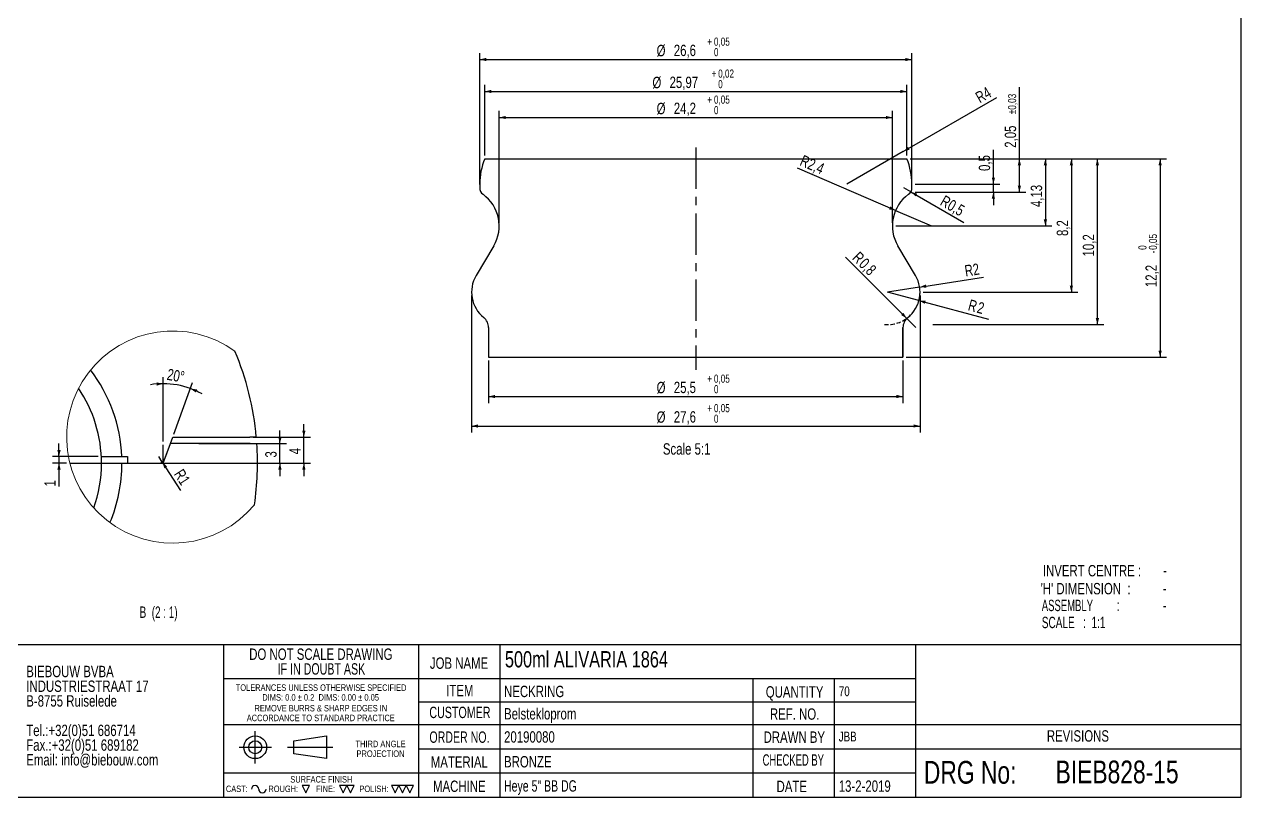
# Model space of a CAD drawing. Header units: millimetres. Extents: x 8 to 586, y 8 to 412.
# Drawn here: x 211.7 to 586, y 8 to 245.9 of the extents above; entities that cross this region are included whole.
import ezdxf

# ---------------------------------------------------------------- set-up
doc = ezdxf.new("R2010")
doc.units = ezdxf.units.MM
doc.linetypes.add('CENTERX2', pattern=[20.32, 12.7, -2.54, 2.54, -2.54])
doc.linetypes.add('HIDDEN', pattern=[1.905, 1.27, -0.635])
for name, color, linetype in [('CENTERLINE', 4, 'CENTERX2'), ('DIMENSIONS', 2, 'Continuous'), ('HIDDEN', 3, 'HIDDEN'), ('TEXT', 2, 'Continuous')]:
    doc.layers.add(name, color=color, linetype=linetype)
doc.layers.add('OUTLINE', color=7, linetype='Continuous', lineweight=25)
doc.styles.add('SLDTEXTSTYLE0', font='TXT', dxfattribs={"width": 0.75})
doc.styles.add('SLDTEXTSTYLE1', font='TXT', dxfattribs={"width": 0.660714})
doc.styles.add('SLDTEXTSTYLE2', font='TXT', dxfattribs={"width": 0.692308})
doc.styles.add('SLDTEXTSTYLE3', font='TXT', dxfattribs={"width": 0.702531})
doc.styles.add('SLDTEXTSTYLE4', font='TXT', dxfattribs={"width": 0.696874})
doc.styles.add('SLDTEXTSTYLE5', font='TXT', dxfattribs={"width": 0.620208})
doc.styles.add('SLDTEXTSTYLE6', font='TXT', dxfattribs={"width": 0.7})
doc.styles.add('SLDTEXTSTYLE7', font='TXT', dxfattribs={"width": 0.691176})
doc.styles.add('SLDTEXTSTYLE8', font='TXT', dxfattribs={"width": 0.625})
doc.styles.add('SLDTEXTSTYLE9', font='TXT', dxfattribs={"width": 0.65})
doc.dimstyles.new('SLDDIMSTYLE18', dxfattribs={"dimtxt": 3.5, "dimasz": 2, "dimexe": 0, "dimexo": 0.0625, "dimgap": 0.875, "dimtad": 1, "dimdec": 4, "dimlfac": 0.5, "dimzin": 12, "dimdsep": 46, "dimtxsty": 'SLDTEXTSTYLE0', "dimsah": 1, "dimcen": 0.09, "dimazin": 3, "dimtfac": 1, "dimtofl": 0, "dimtmove": 0, "dimatfit": 3, "dimfxl": 0, "dimfrac": 2, "dimtolj": 1, "dimtzin": 12, "dimarcsym": 0})
doc.dimstyles.new('SLDDIMSTYLE19', dxfattribs={"dimtxt": 3.5, "dimasz": 2, "dimexe": 0, "dimexo": 0.0625, "dimgap": 0.875, "dimtad": 1, "dimlfac": 0.5, "dimrnd": 1e-09, "dimzin": 12, "dimdsep": 46, "dimtxsty": 'SLDTEXTSTYLE0', "dimsah": 1, "dimcen": 0.09, "dimadec": 0, "dimazin": 3, "dimtfac": 1, "dimtmove": 0, "dimatfit": 0, "dimfxl": 0, "dimfrac": 2, "dimtolj": 1, "dimtzin": 12, "dimarcsym": 0})
doc.dimstyles.new('SLDDIMSTYLE20', dxfattribs={"dimtxt": 3.5, "dimasz": 2, "dimexe": 0, "dimexo": 0.0625, "dimgap": 0.875, "dimtad": 1, "dimlfac": 0.5, "dimrnd": 1e-09, "dimzin": 12, "dimdsep": 46, "dimtxsty": 'SLDTEXTSTYLE0', "dimsah": 1, "dimcen": 0, "dimadec": 0, "dimazin": 3, "dimtfac": 1, "dimtofl": 0, "dimtmove": 0, "dimatfit": 3, "dimfxl": 0, "dimfrac": 2, "dimtolj": 1, "dimtzin": 12, "dimarcsym": 0})
doc.dimstyles.new('SLDDIMSTYLE21', dxfattribs={"dimtxt": 3.5, "dimasz": 2, "dimexe": 0, "dimexo": 0.0625, "dimgap": 0.875, "dimtad": 1, "dimlfac": 0.2, "dimrnd": 1e-09, "dimzin": 12, "dimdsep": 46, "dimtxsty": 'SLDTEXTSTYLE0', "dimsah": 1, "dimcen": 0.09, "dimadec": 0, "dimazin": 3, "dimtfac": 1, "dimtofl": 0, "dimtmove": 0, "dimatfit": 3, "dimfxl": 0, "dimfrac": 2, "dimtolj": 1, "dimtzin": 12, "dimarcsym": 0})
doc.dimstyles.new('SLDDIMSTYLE22', dxfattribs={"dimtxt": 3.5, "dimasz": 2, "dimexe": 0, "dimexo": 0.0625, "dimgap": 0.875, "dimtad": 1, "dimlfac": 0.2, "dimrnd": 1e-09, "dimdsep": 46, "dimtxsty": 'SLDTEXTSTYLE0', "dimsah": 1, "dimcen": 0, "dimadec": 0, "dimazin": 2, "dimtfac": 1, "dimtofl": 0, "dimtmove": 0, "dimatfit": 3, "dimfxl": 0, "dimfrac": 2, "dimtolj": 1, "dimtzin": 12, "dimarcsym": 0})
doc.dimstyles.new('SLDDIMSTYLE23', dxfattribs={"dimtxt": 3.5, "dimasz": 2, "dimexe": 0, "dimexo": 0.0625, "dimgap": 0.875, "dimtad": 1, "dimlfac": 0.2, "dimrnd": 1e-09, "dimzin": 12, "dimdsep": 46, "dimtxsty": 'SLDTEXTSTYLE0', "dimsah": 1, "dimcen": 0, "dimadec": 0, "dimazin": 3, "dimtfac": 1, "dimtofl": 0, "dimtmove": 0, "dimatfit": 3, "dimfxl": 0, "dimfrac": 2, "dimtolj": 1, "dimtzin": 12, "dimarcsym": 0})
doc.dimstyles.new('SLDDIMSTYLE24', dxfattribs={"dimtxt": 3.5, "dimasz": 2, "dimexe": 0, "dimexo": 0.0625, "dimgap": 0.875, "dimtad": 1, "dimlfac": 0.2, "dimrnd": 1e-09, "dimzin": 12, "dimdsep": 46, "dimtxsty": 'SLDTEXTSTYLE0', "dimsah": 1, "dimcen": 0, "dimadec": 0, "dimazin": 3, "dimtfac": 1, "dimtofl": 0, "dimtmove": 0, "dimatfit": 3, "dimfxl": 0, "dimfrac": 2, "dimtolj": 1, "dimtzin": 12, "dimarcsym": 0})
doc.dimstyles.new('SLDDIMSTYLE25', dxfattribs={"dimtxt": 3.5, "dimasz": 2, "dimexe": 0, "dimexo": 0.0625, "dimgap": 0.875, "dimtad": 1, "dimlfac": 0.2, "dimrnd": 1e-09, "dimdsep": 46, "dimtxsty": 'SLDTEXTSTYLE0', "dimsah": 1, "dimcen": 0, "dimadec": 0, "dimazin": 2, "dimtfac": 1, "dimtofl": 0, "dimtmove": 0, "dimatfit": 3, "dimfxl": 0, "dimfrac": 2, "dimtolj": 1, "dimtzin": 12, "dimarcsym": 0})
doc.dimstyles.new('SLDDIMSTYLE26', dxfattribs={"dimtxt": 3.5, "dimasz": 2, "dimexe": 0, "dimexo": 0.0625, "dimgap": 0.875, "dimtad": 1, "dimlfac": 0.2, "dimrnd": 1e-09, "dimdsep": 46, "dimtxsty": 'SLDTEXTSTYLE0', "dimsah": 1, "dimcen": 0.09, "dimadec": 0, "dimazin": 2, "dimtfac": 1, "dimtmove": 0, "dimatfit": 0, "dimfxl": 0, "dimfrac": 2, "dimtolj": 1, "dimtzin": 12, "dimarcsym": 0})
doc.dimstyles.new('SLDDIMSTYLE27', dxfattribs={"dimtxt": 3.5, "dimasz": 2, "dimexe": 0, "dimexo": 0.0625, "dimgap": 0.875, "dimtad": 1, "dimlfac": 0.2, "dimrnd": 1e-09, "dimzin": 12, "dimdsep": 46, "dimtxsty": 'SLDTEXTSTYLE0', "dimsah": 1, "dimcen": 0.09, "dimadec": 0, "dimazin": 3, "dimtol": 1, "dimtp": 0.05, "dimtfac": 1, "dimtofl": 0, "dimtmove": 0, "dimatfit": 3, "dimfxl": 0, "dimfrac": 2, "dimtolj": 1, "dimarcsym": 0})
doc.dimstyles.new('SLDDIMSTYLE28', dxfattribs={"dimtxt": 3.5, "dimasz": 2, "dimexe": 0, "dimexo": 0.0625, "dimgap": 0.875, "dimtad": 1, "dimlfac": 0.2, "dimrnd": 1e-09, "dimzin": 12, "dimdsep": 46, "dimtxsty": 'SLDTEXTSTYLE0', "dimsah": 1, "dimcen": 0.09, "dimadec": 0, "dimazin": 3, "dimtol": 1, "dimtp": 0.03, "dimtm": 0.03, "dimtfac": 1, "dimtofl": 0, "dimtmove": 0, "dimatfit": 3, "dimfxl": 0, "dimfrac": 2, "dimtolj": 1, "dimarcsym": 0})
doc.dimstyles.new('SLDDIMSTYLE29', dxfattribs={"dimtxt": 3.5, "dimasz": 2, "dimexe": 0, "dimexo": 0.0625, "dimgap": 0.875, "dimtad": 1, "dimlfac": 0.2, "dimrnd": 1e-09, "dimzin": 12, "dimdsep": 46, "dimtxsty": 'SLDTEXTSTYLE0', "dimsah": 1, "dimcen": 0.09, "dimadec": 0, "dimazin": 3, "dimtol": 1, "dimtm": 0.05, "dimtfac": 1, "dimtofl": 0, "dimtmove": 0, "dimatfit": 3, "dimfxl": 0, "dimfrac": 2, "dimtolj": 1, "dimarcsym": 0})
doc.dimstyles.new('SLDDIMSTYLE30', dxfattribs={"dimtxt": 3.5, "dimasz": 2, "dimexe": 0, "dimexo": 0.0625, "dimgap": 0.875, "dimtad": 1, "dimlfac": 0.2, "dimrnd": 1e-09, "dimzin": 12, "dimdsep": 46, "dimtxsty": 'SLDTEXTSTYLE0', "dimsah": 1, "dimcen": 0.09, "dimadec": 0, "dimazin": 3, "dimtol": 1, "dimtp": 0.02, "dimtfac": 1, "dimtofl": 0, "dimtmove": 0, "dimatfit": 3, "dimfxl": 0, "dimfrac": 2, "dimtolj": 1, "dimarcsym": 0})

# ---------------------------------------------------------------- blocks, each defined once
blk = doc.blocks.new('SW_NOTE_0')
at = {"layer": 'TEXT', "color": 0, "char_height": 3.5, "attachment_point": 2}
for s, insert, style in [('DO NOT SCALE DRAWING', (28.71, 4.5), 'SLDTEXTSTYLE0'), ('IF IN DOUBT ASK', (28.89, -0.03), 'SLDTEXTSTYLE6')]:
    blk.add_mtext(s, dxfattribs=dict(at, insert=insert, style=style))
blk = doc.blocks.new('SW_NOTE_0_1')
at = {"layer": 'TEXT', "color": 0, "char_height": 2, "attachment_point": 2}
for s, insert, style in [('TOLERANCES UNLESS OTHERWISE SPECIFIED', (27.09, 2.57), 'SLDTEXTSTYLE0'), ('DIMS: 0.0 ± 0.2  DIMS: 0.00 ± 0.05', (26.93, -0.43), 'SLDTEXTSTYLE7')]:
    blk.add_mtext(s, dxfattribs=dict(at, insert=insert, style=style))
blk = doc.blocks.new('SW_NOTE_0_2')
at = {"layer": 'TEXT', "color": 0, "char_height": 2, "attachment_point": 2, "style": 'SLDTEXTSTYLE0'}
for s, insert in [('REMOVE BURRS & SHARP EDGES IN', (21.78, 2.57)), ('ACCORDANCE TO STANDARD PRACTICE', (21.75, -0.43))]:
    blk.add_mtext(s, dxfattribs=dict(at, insert=insert))
blk = doc.blocks.new('SW_NOTE_0_3')
at = {"layer": 'TEXT', "color": 0, "char_height": 2, "attachment_point": 2, "style": 'SLDTEXTSTYLE0'}
for s, insert in [('THIRD ANGLE', (8.34, 2.57)), ('PROJECTION', (8.33, -0.43))]:
    blk.add_mtext(s, dxfattribs=dict(at, insert=insert))
blk = doc.blocks.new('SW_NOTE_0_4')
at = {"layer": 'TEXT', "color": 0, "char_height": 3.5, "attachment_point": 1, "style": 'SLDTEXTSTYLE0'}
for s, insert in [('BIEBOUW BVBA', (0, 4.5)), ('INDUSTRIESTRAAT 17', (0, -0.03)), ('B-8755 Ruiselede', (0, -4.55)), ('Tel.:+32(0)51 686714', (0, -13.61)), ('Fax.:+32(0)51 689182', (0, -18.13)), ('Email: info@biebouw.com', (0, -22.66))]:
    blk.add_mtext(s, dxfattribs=dict(at, insert=insert))
blk = doc.blocks.new('_D_50')
at = {"layer": 'DIMENSIONS'}
for p, q in [((254.46, 117.55), (254.46, 137.32)), ((257.72, 119.85), (263.5, 135.72))]:
    blk.add_line(p, q, dxfattribs=at)
for start, end in [(90, 99.3597), (70, 90), (60.6403, 70)]:
    blk.add_arc((254.46, 110.91), 24.41, start, end, dxfattribs=at)
for points in [[(254.46, 135.32), (252.44, 135.73), (252.48, 134.74)], [(262.81, 133.84), (264.47, 132.62), (264.85, 133.55)]]:
    blk.add_solid(points, dxfattribs=at)
at = {"layer": 'DIMENSIONS', "insert": (256.02, 140), "char_height": 3.5, "attachment_point": 1, "rotation": 350, "style": 'SLDTEXTSTYLE0'}
blk.add_mtext('20°', dxfattribs=at)
blk = doc.blocks.new('_D_51')
at = {"layer": 'DIMENSIONS'}
for p, q in [((297.74, 118.91), (297.74, 122.91)), ((282.09, 118.91), (299.74, 118.91)), ((297.74, 110.91), (297.74, 118.91)), ((254.06, 110.91), (299.74, 110.91)), ((297.74, 110.91), (297.74, 106.91))]:
    blk.add_line(p, q, dxfattribs=at)
for points in [[(297.74, 118.91), (298.24, 120.91), (297.24, 120.91)], [(297.74, 110.91), (297.24, 108.91), (298.24, 108.91)]]:
    blk.add_solid(points, dxfattribs=at)
at = {"layer": 'DIMENSIONS', "insert": (293.23, 113.61), "char_height": 3.5, "attachment_point": 1, "rotation": 90, "style": 'SLDTEXTSTYLE0'}
blk.add_mtext('4', dxfattribs=at)
blk = doc.blocks.new('_D_52')
at = {"layer": 'DIMENSIONS'}
for p, q in [((290.36, 116.91), (290.36, 120.91)), ((265.46, 116.91), (292.36, 116.91)), ((290.36, 110.91), (290.36, 116.91)), ((254.06, 110.91), (292.36, 110.91)), ((290.36, 110.91), (290.36, 106.91))]:
    blk.add_line(p, q, dxfattribs=at)
for points in [[(290.36, 116.91), (290.86, 118.91), (289.86, 118.91)], [(290.36, 110.91), (289.86, 108.91), (290.86, 108.91)]]:
    blk.add_solid(points, dxfattribs=at)
at = {"layer": 'DIMENSIONS', "insert": (285.85, 112.61), "char_height": 3.5, "attachment_point": 1, "rotation": 90, "style": 'SLDTEXTSTYLE0'}
blk.add_mtext('3', dxfattribs=at)
blk = doc.blocks.new('_D_53')
at = {"layer": 'DIMENSIONS'}
for q in [(253.06, 112.91), (259.78, 102.49)]:
    blk.add_line((254.15, 111.23), q, dxfattribs=at)
blk.add_solid([(254.15, 111.23), (254.81, 109.27), (255.65, 109.82)], dxfattribs=at)
at = {"layer": 'DIMENSIONS', "insert": (260.55, 109.43), "char_height": 3.5, "attachment_point": 1, "rotation": 302.8227, "style": 'SLDTEXTSTYLE0'}
blk.add_mtext('R1', dxfattribs=at)
blk = doc.blocks.new('_D_54')
at = {"layer": 'DIMENSIONS'}
for p, q in [((222.38, 112.91), (222.38, 116.91)), ((234.46, 112.91), (220.38, 112.91)), ((222.38, 112.91), (222.38, 110.91)), ((224.73, 110.91), (220.38, 110.91)), ((222.38, 110.91), (222.38, 103.69))]:
    blk.add_line(p, q, dxfattribs=at)
for points in [[(222.38, 112.91), (222.88, 114.91), (221.88, 114.91)], [(222.38, 110.91), (221.88, 108.91), (222.88, 108.91)]]:
    blk.add_solid(points, dxfattribs=at)
at = {"layer": 'DIMENSIONS', "insert": (217.87, 103.69), "char_height": 3.5, "attachment_point": 1, "rotation": 90, "style": 'SLDTEXTSTYLE0'}
blk.add_mtext('1', dxfattribs=at)
blk = doc.blocks.new('_D_55')
at = {"layer": 'DIMENSIONS'}
for p, q in [((484.27, 204.5), (543.91, 204.5)), ((541.91, 153.5), (541.91, 204.5)), ((491.23, 153.5), (543.91, 153.5))]:
    blk.add_line(p, q, dxfattribs=at)
for points in [[(541.91, 204.5), (541.41, 202.5), (542.41, 202.5)], [(541.91, 153.5), (542.41, 155.5), (541.41, 155.5)]]:
    blk.add_solid(points, dxfattribs=at)
at = {"layer": 'DIMENSIONS', "insert": (537.4, 174.47), "char_height": 3.5, "attachment_point": 1, "rotation": 90, "style": 'SLDTEXTSTYLE0'}
blk.add_mtext('10,2', dxfattribs=at)
blk = doc.blocks.new('_D_56')
at = {"layer": 'DIMENSIONS'}
for q in [(464.44, 174.21), (486.09, 152.57)]:
    blk.add_line((483.26, 155.4), q, dxfattribs=at)
blk.add_solid([(483.26, 155.4), (482.2, 157.16), (481.49, 156.46)], dxfattribs=at)
at = {"layer": 'DIMENSIONS', "char_height": 3.5, "attachment_point": 1, "rotation": 315, "style": 'SLDTEXTSTYLE0'}
for s, insert in [('R', (468.74, 176.26)), ('0,8', (470.75, 174.26))]:
    blk.add_mtext(s, dxfattribs=dict(at, insert=insert))
blk = doc.blocks.new('_D_57')
at = {"layer": 'DIMENSIONS'}
for q in [(477.34, 163.5), (508.38, 155.18)]:
    blk.add_line((486.99, 160.91), q, dxfattribs=at)
blk.add_solid([(486.99, 160.91), (488.8, 159.91), (489.06, 160.87)], dxfattribs=at)
at = {"layer": 'DIMENSIONS', "char_height": 3.5, "attachment_point": 1, "rotation": 345, "style": 'SLDTEXTSTYLE0'}
for s, insert in [('R', (502.78, 161.33)), ('2', (505.52, 160.6))]:
    blk.add_mtext(s, dxfattribs=dict(at, insert=insert))
blk = doc.blocks.new('_D_58')
at = {"layer": 'DIMENSIONS'}
for q in [(477.34, 163.5), (506.89, 168.1)]:
    blk.add_line((487.22, 165.04), q, dxfattribs=at)
blk.add_solid([(487.22, 165.04), (489.27, 164.85), (489.12, 165.84)], dxfattribs=at)
at = {"layer": 'DIMENSIONS', "insert": (500.84, 171.71), "char_height": 3.5, "attachment_point": 1, "rotation": 8.8571, "style": 'SLDTEXTSTYLE0'}
blk.add_mtext('R2', dxfattribs=at)
blk = doc.blocks.new('_D_59')
at = {"layer": 'DIMENSIONS'}
for q in [(510.95, 223.37), (464.84, 196.75)]:
    blk.add_line((482.16, 206.75), q, dxfattribs=at)
blk.add_solid([(482.16, 206.75), (484.14, 207.31), (483.64, 208.18)], dxfattribs=at)
at = {"layer": 'DIMENSIONS', "insert": (504, 224.56), "char_height": 3.5, "attachment_point": 1, "rotation": 30, "style": 'SLDTEXTSTYLE0'}
blk.add_mtext('R4', dxfattribs=at)
blk = doc.blocks.new('_D_60')
at = {"layer": 'DIMENSIONS'}
for q in [(482.34, 195.6), (500.81, 184.93)]:
    blk.add_line((484.5, 194.35), q, dxfattribs=at)
blk.add_solid([(484.5, 194.35), (485.98, 192.92), (486.48, 193.78)], dxfattribs=at)
at = {"layer": 'DIMENSIONS', "insert": (494.99, 193.46), "char_height": 3.5, "attachment_point": 1, "rotation": 330, "style": 'SLDTEXTSTYLE0'}
blk.add_mtext('R0,5', dxfattribs=at)
blk = doc.blocks.new('_D_61')
at = {"layer": 'DIMENSIONS'}
for q in [(449.67, 201.66), (490.84, 183.85)]:
    blk.add_line((479.82, 188.62), q, dxfattribs=at)
blk.add_solid([(479.82, 188.62), (478.19, 189.87), (477.79, 188.95)], dxfattribs=at)
at = {"layer": 'DIMENSIONS', "insert": (451.46, 205.8), "char_height": 3.5, "attachment_point": 1, "rotation": 336.6015, "style": 'SLDTEXTSTYLE0'}
blk.add_mtext('R2,4', dxfattribs=at)
blk = doc.blocks.new('_D_62')
at = {"layer": 'DIMENSIONS'}
for p, q in [((509.91, 196.75), (509.91, 207.22)), ((485.84, 196.75), (511.91, 196.75)), ((509.91, 194.25), (509.91, 196.75)), ((485.84, 194.25), (511.91, 194.25)), ((509.91, 194.25), (509.91, 190.25))]:
    blk.add_line(p, q, dxfattribs=at)
for points in [[(509.91, 196.75), (510.41, 198.75), (509.41, 198.75)], [(509.91, 194.25), (509.41, 192.25), (510.41, 192.25)]]:
    blk.add_solid(points, dxfattribs=at)
at = {"layer": 'DIMENSIONS', "insert": (505.4, 200.76), "char_height": 3.5, "attachment_point": 1, "rotation": 90, "style": 'SLDTEXTSTYLE0'}
blk.add_mtext('0,5', dxfattribs=at)
blk = doc.blocks.new('_D_63')
at = {"layer": 'DIMENSIONS'}
for p, q in [((357.84, 184.85), (357.84, 219.21)), ((357.84, 217.21), (478.84, 217.21)), ((478.84, 184.85), (478.84, 219.21))]:
    blk.add_line(p, q, dxfattribs=at)
for points in [[(357.84, 217.21), (359.84, 216.71), (359.84, 217.71)], [(478.84, 217.21), (476.84, 217.71), (476.84, 216.71)]]:
    blk.add_solid(points, dxfattribs=at)
at = {"layer": 'DIMENSIONS', "attachment_point": 1, "style": 'SLDTEXTSTYLE0'}
for s, insert, char_height in [('%%c', (406.28, 221.72), 3.5), ('24,2', (411.56, 221.77), 3.5), ('+', (421.9, 223.96), 2.5), ('0,05', (423.92, 223.96), 2.5), ('0', (423.92, 220.72), 2.5)]:
    blk.add_mtext(s, dxfattribs=dict(at, insert=insert, char_height=char_height))
blk = doc.blocks.new('_D_64')
at = {"layer": 'DIMENSIONS'}
for p, q in [((517.91, 204.5), (517.91, 226.53)), ((484.27, 204.5), (519.91, 204.5)), ((517.91, 194.25), (517.91, 204.5)), ((485.84, 194.25), (519.91, 194.25))]:
    blk.add_line(p, q, dxfattribs=at)
for points in [[(517.91, 204.5), (517.41, 202.5), (518.41, 202.5)], [(517.91, 194.25), (518.41, 196.25), (517.41, 196.25)]]:
    blk.add_solid(points, dxfattribs=at)
at = {"layer": 'DIMENSIONS', "attachment_point": 1, "rotation": 90, "style": 'SLDTEXTSTYLE0'}
for s, insert, char_height in [('±0,03', (514.41, 218.23), 2.5), ('2,05', (513.4, 207.89), 3.5)]:
    blk.add_mtext(s, dxfattribs=dict(at, insert=insert, char_height=char_height))
blk = doc.blocks.new('_D_65')
at = {"layer": 'DIMENSIONS'}
for p, q in [((484.27, 204.5), (527.91, 204.5)), ((525.91, 204.5), (525.91, 183.85)), ((479.84, 183.85), (527.91, 183.85))]:
    blk.add_line(p, q, dxfattribs=at)
for points in [[(525.91, 204.5), (525.41, 202.5), (526.41, 202.5)], [(525.91, 183.85), (526.41, 185.85), (525.41, 185.85)]]:
    blk.add_solid(points, dxfattribs=at)
at = {"layer": 'DIMENSIONS', "insert": (521.4, 189.65), "char_height": 3.5, "attachment_point": 1, "rotation": 90, "style": 'SLDTEXTSTYLE0'}
blk.add_mtext('4,13', dxfattribs=at)
blk = doc.blocks.new('_D_66')
at = {"layer": 'DIMENSIONS'}
for p, q in [((484.27, 204.5), (535.91, 204.5)), ((533.91, 204.5), (533.91, 163.5)), ((488.34, 163.5), (535.91, 163.5))]:
    blk.add_line(p, q, dxfattribs=at)
for points in [[(533.91, 204.5), (533.41, 202.5), (534.41, 202.5)], [(533.91, 163.5), (534.41, 165.5), (533.41, 165.5)]]:
    blk.add_solid(points, dxfattribs=at)
at = {"layer": 'DIMENSIONS', "insert": (529.4, 180.76), "char_height": 3.5, "attachment_point": 1, "rotation": 90, "style": 'SLDTEXTSTYLE0'}
blk.add_mtext('8,2', dxfattribs=at)
blk = doc.blocks.new('_D_67')
at = {"layer": 'DIMENSIONS'}
for p, q in [((484.27, 204.5), (563.21, 204.5)), ((561.21, 204.5), (561.21, 143.5)), ((483.09, 143.5), (563.21, 143.5))]:
    blk.add_line(p, q, dxfattribs=at)
for points in [[(561.21, 204.5), (560.71, 202.5), (561.71, 202.5)], [(561.21, 143.5), (561.71, 145.5), (560.71, 145.5)]]:
    blk.add_solid(points, dxfattribs=at)
at = {"layer": 'DIMENSIONS', "attachment_point": 1, "rotation": 90, "style": 'SLDTEXTSTYLE0'}
for s, insert, char_height in [('0,05', (557.75, 176.49), 2.5), ('0', (554.52, 176.49), 2.5), ('-', (557.75, 175.38), 2.5), ('12,2', (556.7, 165.04), 3.5)]:
    blk.add_mtext(s, dxfattribs=dict(at, insert=insert, char_height=char_height))
blk = doc.blocks.new('_D_68')
at = {"layer": 'DIMENSIONS'}
for p, q in [((353.4, 205.5), (353.4, 227.21)), ((353.4, 225.21), (483.27, 225.21)), ((483.27, 205.5), (483.27, 227.21))]:
    blk.add_line(p, q, dxfattribs=at)
for points in [[(353.4, 225.21), (355.4, 224.71), (355.4, 225.71)], [(483.27, 225.21), (481.27, 225.71), (481.27, 224.71)]]:
    blk.add_solid(points, dxfattribs=at)
at = {"layer": 'DIMENSIONS', "attachment_point": 1, "style": 'SLDTEXTSTYLE0'}
for s, insert, char_height in [('%%c', (404.99, 229.72), 3.5), ('25,97', (410.27, 229.77), 3.5), ('+', (423.2, 231.96), 2.5), ('0,02', (425.22, 231.96), 2.5), ('0', (425.22, 228.72), 2.5)]:
    blk.add_mtext(s, dxfattribs=dict(at, insert=insert, char_height=char_height))
blk = doc.blocks.new('_D_69')
at = {"layer": 'DIMENSIONS'}
for p, q in [((351.84, 196.6), (351.84, 237.04)), ((484.84, 197.75), (484.84, 237.04)), ((351.84, 235.04), (484.84, 235.04))]:
    blk.add_line(p, q, dxfattribs=at)
for points in [[(351.84, 235.04), (353.84, 234.54), (353.84, 235.54)], [(484.84, 235.04), (482.84, 235.54), (482.84, 234.54)]]:
    blk.add_solid(points, dxfattribs=at)
at = {"layer": 'DIMENSIONS', "attachment_point": 1, "style": 'SLDTEXTSTYLE0'}
for s, insert, char_height in [('%%c', (406.28, 239.55), 3.5), ('26,6', (411.56, 239.6), 3.5), ('+', (421.9, 241.79), 2.5), ('0,05', (423.92, 241.79), 2.5), ('0', (423.92, 238.55), 2.5)]:
    blk.add_mtext(s, dxfattribs=dict(at, insert=insert, char_height=char_height))
blk = doc.blocks.new('_D_70')
at = {"layer": 'DIMENSIONS'}
for p, q in [((354.59, 142.5), (354.59, 129.38)), ((482.09, 142.5), (482.09, 129.38)), ((354.59, 131.38), (482.09, 131.38))]:
    blk.add_line(p, q, dxfattribs=at)
for points in [[(354.59, 131.38), (356.59, 130.88), (356.59, 131.88)], [(482.09, 131.38), (480.09, 131.88), (480.09, 130.88)]]:
    blk.add_solid(points, dxfattribs=at)
at = {"layer": 'DIMENSIONS', "attachment_point": 1, "style": 'SLDTEXTSTYLE0'}
for s, insert, char_height in [('%%c', (406.28, 135.89), 3.5), ('25,5', (411.56, 135.94), 3.5), ('+', (421.9, 138.13), 2.5), ('0,05', (423.92, 138.13), 2.5), ('0', (423.92, 134.89), 2.5)]:
    blk.add_mtext(s, dxfattribs=dict(at, insert=insert, char_height=char_height))
blk = doc.blocks.new('_D_71')
at = {"layer": 'DIMENSIONS'}
for p, q in [((349.34, 162.5), (349.34, 120.31)), ((487.34, 162.5), (487.34, 120.31)), ((349.34, 122.31), (487.34, 122.31))]:
    blk.add_line(p, q, dxfattribs=at)
for points in [[(349.34, 122.31), (351.34, 121.81), (351.34, 122.81)], [(487.34, 122.31), (485.34, 122.81), (485.34, 121.81)]]:
    blk.add_solid(points, dxfattribs=at)
at = {"layer": 'DIMENSIONS', "attachment_point": 1, "style": 'SLDTEXTSTYLE0'}
for s, insert, char_height in [('+', (421.9, 129.06), 2.5), ('0,05', (423.92, 129.06), 2.5), ('%%c', (406.28, 126.82), 3.5), ('27,6', (411.56, 126.87), 3.5), ('0', (423.92, 125.82), 2.5)]:
    blk.add_mtext(s, dxfattribs=dict(at, insert=insert, char_height=char_height))

msp = doc.modelspace()

# ---------------------------------------------------------------- linework, layer by layer
at = {"color": 7, "linetype": 'Continuous', "lineweight": 18}
msp.add_arc((257.37367, 118.90585), 32.63899, 54.0539982, 320.4399566, dxfattribs=at)
at = {"layer": 'CENTERLINE'}
msp.add_line((418.33541, 207.99612), (418.33541, 139.63527), dxfattribs=at)
at = {"layer": 'HIDDEN'}
msp.add_arc((477.33541, 163.49612), 10, 264.5249714, 0, dxfattribs=at)
at = {"layer": 'OUTLINE'}
for p, q in [((586, 412), (586, 8)), ((353.39802, 204.49612), (483.27281, 204.49612)), ((351.83541, 196.74612), (351.83541, 195.60115)), ((484.83541, 195.60115), (484.83541, 196.74612)), ((356.1545, 177.72874), (350.73618, 168.60035)), ((485.93465, 168.60035), (480.51633, 177.72874)), ((354.58541, 152.56737), (354.58541, 143.49612)), ((482.08541, 143.49612), (482.08541, 152.56737)), ((482.08541, 152.56737), (482.08541, 143.49612)), ((354.58541, 143.49612), (482.08541, 143.49612)), ((254.4619, 110.90585), (256.64572, 116.90585)), ((254.4619, 110.90585), (254.4619, 116.55302)), ((254.94088, 112.22181), (257.37367, 118.90585)), ((281.25476, 116.90585), (256.64572, 116.90585)), ((257.37367, 118.90585), (281.09331, 118.90585)), ((283.10163, 118.90585), (281.09331, 118.90585)), ((281.25476, 116.90585), (283.25943, 116.90585)), ((235.46191, 112.90585), (241.7196, 112.90585)), ((235.46191, 110.90585), (235.46191, 112.90585)), ((241.7196, 112.90585), (243.4619, 112.90585)), ((243.4619, 112.90585), (243.4619, 110.90585)), ((225.73028, 110.90585), (235.46191, 110.90585)), ((235.46191, 110.90585), (241.7619, 110.90585)), ((241.7619, 110.90585), (254.4619, 110.90585)), ((243.4619, 110.90585), (253.06149, 110.90585)), ((586, 55), (183, 55)), ((273, 55), (273, 8)), ((333, 55), (333, 8)), ((358, 55), (358, 8)), ((486, 8), (486, 55)), ((333, 44.5), (273, 44.5)), ((486, 44.5), (333, 44.5)), ((436, 8), (436, 44.5)), ((461, 8), (461, 44.5)), ((333, 37.5), (486, 37.5)), ((273, 30.5), (586, 30.5)), ((282.77569, 18.5), (282.77569, 28.5)), ((294.67455, 25.5), (304.67455, 27)), ((304.67455, 27), (304.67455, 20)), ((277.77569, 23.5), (287.77569, 23.5)), ((292.67455, 23.5), (306.67455, 23.5)), ((294.67455, 21.5), (294.67455, 25.5)), ((333, 23), (486, 23)), ((486, 23), (586, 23)), ((304.67455, 20), (294.67455, 21.5)), ((486, 15.5), (273, 15.5)), ((299.41865, 11.75), (297.16865, 11.75)), ((297.16865, 11.75), (298.29365, 9.5)), ((298.29365, 9.5), (299.41865, 11.75)), ((310.93161, 11.75), (308.68161, 11.75)), ((308.68161, 11.75), (309.80661, 9.5)), ((309.80661, 9.5), (310.93161, 11.75)), ((313.18161, 11.75), (310.93161, 11.75)), ((310.93161, 11.75), (312.05661, 9.5)), ((312.05661, 9.5), (313.18161, 11.75)), ((327, 11.75), (324.75, 11.75)), ((324.75, 11.75), (325.875, 9.5)), ((325.875, 9.5), (327, 11.75)), ((329.25, 11.75), (327, 11.75)), ((327, 11.75), (328.125, 9.5)), ((328.125, 9.5), (329.25, 11.75)), ((331.5, 11.75), (329.25, 11.75)), ((329.25, 11.75), (330.375, 9.5)), ((330.375, 9.5), (331.5, 11.75)), ((586, 8), (8, 8))]:
    msp.add_line(p, q, dxfattribs=at)
for radius in [3.5, 2]:
    msp.add_circle((282.77569, 23.5), radius, dxfattribs=at)
for centre, radius, start, end in [((371.83541, 196.74612), 20, 157.2009687, 180), ((464.83541, 196.74612), 20, 0, 22.7990313), ((354.33541, 195.60115), 2.5, 180, 234.1117024), ((482.33541, 195.60115), 2.5, 305.8882976, 0), ((345.83541, 183.85381), 12, 329.3080042, 54.1117024), ((490.83541, 183.85381), 12, 125.8882976, 210.6919958), ((359.33541, 163.49612), 10, 149.3080042, 231.3178125), ((477.33541, 163.49612), 10, 308.6821875, 30.6919958), ((350.58541, 152.56737), 4, 0, 51.3178125), ((486.08541, 152.56737), 4, 128.6821875, 180), ((194.5273, 110.91694), 88.93388, 5.153812, 22.7645099), ((194.47946, 110.90932), 47.28232, 2.4200754, 37.2892087), ((194.48974, 110.90988), 40.97217, 359.9943583, 34.1630573), ((194.60078, 110.90773), 88.86132, 351.7250624, 3.8703927), ((194.50898, 110.90152), 40.95293, 340.3306515, 0.0060523), ((194.52866, 110.89883), 47.23324, 337.1909987, 0.0085088), ((253.06149, 112.90585), 2, 269.999922, 340.0000397), ((282.70836, 10.625), 1.125, 0, 180), ((284.95836, 10.625), 1.125, 180, 0)]:
    msp.add_arc(centre, radius, start, end, dxfattribs=at)

# ---------------------------------------------------------------- block references
at = {"layer": 'TEXT'}
for name, p in [('SW_NOTE_0', (274.24686, 49.38226)), ('SW_NOTE_0_4', (212.31161, 44.05647)), ('SW_NOTE_0_1', (275.95589, 40.27512)), ('SW_NOTE_0_2', (281.1795, 33.95369)), ('SW_NOTE_0_3', (312.98886, 22.95369))]:
    msp.add_blockref(name, p, dxfattribs=at)

# ---------------------------------------------------------------- texts
for s, insert, char_height, attachment_point, style in [('Scale 5:1', (408.20729, 117.00917), 3.5, 1, 'SLDTEXTSTYLE0'), ('INVERT CENTRE :', (525.13201, 79.56571), 3.5, 1, 'SLDTEXTSTYLE0'), ('-', (562.13413, 79.61918), 3.5, 1, 'SLDTEXTSTYLE0'), ("'H' DIMENSION  :", (524.44396, 74.03884), 3.5, 1, 'SLDTEXTSTYLE0'), ('-', (562.01209, 74.11951), 3.5, 1, 'SLDTEXTSTYLE0'), ('ASSEMBLY         :', (524.79564, 68.87764), 3.5, 1, 'SLDTEXTSTYLE8'), ('B  (2 : 1)', (253.0424, 66.80828), 3.5, 2, 'SLDTEXTSTYLE9'), ('SCALE   :  1:1', (524.79564, 63.64092), 3.5, 1, 'SLDTEXTSTYLE1'), ('-', (562.01209, 68.93111), 3.5, 1, 'SLDTEXTSTYLE0'), ('500ml ALIVARIA 1864', (359.59608, 53.07133), 5, 1, 'SLDTEXTSTYLE0'), ('JOB NAME', (345.48697, 51.1278), 3.5, 2, 'SLDTEXTSTYLE0'), ('ITEM', (345.71908, 42.70142), 3.5, 2, 'SLDTEXTSTYLE0'), ('NECKRING', (359.33565, 42.42156), 3.5, 1, 'SLDTEXTSTYLE0'), ('QUANTITY', (448.74339, 42.28181), 3.5, 2, 'SLDTEXTSTYLE0'), ('70', (462.35518, 42.21082), 3, 1, 'SLDTEXTSTYLE0'), ('CUSTOMER', (345.75551, 35.97385), 3.5, 2, 'SLDTEXTSTYLE3'), ('Belstekloprom', (359.33565, 35.54554), 3.5, 1, 'SLDTEXTSTYLE0'), ('REF. NO.', (448.74262, 35.47023), 3.5, 2, 'SLDTEXTSTYLE0'), ('ORDER NO.', (345.60764, 28.37055), 3.5, 2, 'SLDTEXTSTYLE4'), ('20190080', (359.33565, 28.42402), 3.5, 1, 'SLDTEXTSTYLE0'), ('DRAWN BY', (448.64783, 28.36069), 3.5, 2, 'SLDTEXTSTYLE0'), ('JBB', (462.31932, 28.2897), 3, 1, 'SLDTEXTSTYLE0'), ('REVISIONS', (535.91901, 28.73986), 3.5, 2, 'SLDTEXTSTYLE0'), ('MATERIAL', (345.57082, 20.7035), 3.5, 2, 'SLDTEXTSTYLE0'), ('BRONZE', (359.32857, 20.80281), 3.5, 1, 'SLDTEXTSTYLE0'), ('CHECKED BY', (448.33641, 21.33873), 3.5, 2, 'SLDTEXTSTYLE5'), ('DRG No:', (488.51995, 19.3028), 7, 1, 'SLDTEXTSTYLE0'), ('BIEB828-15', (529.0469, 19.40975), 7, 1, 'SLDTEXTSTYLE0'), ('CAST:', (273.74145, 11.71938), 2, 1, 'SLDTEXTSTYLE0'), ('ROUGH:', (286.81775, 11.71938), 2, 1, 'SLDTEXTSTYLE0'), ('SURFACE FINISH', (303.10103, 14.63617), 2, 2, 'SLDTEXTSTYLE0'), ('FINE:', (301.4722, 11.71938), 2, 1, 'SLDTEXTSTYLE0'), ('POLISH:', (314.82446, 11.71938), 2, 1, 'SLDTEXTSTYLE0'), ('MACHINE', (345.56839, 13.25379), 3.5, 2, 'SLDTEXTSTYLE0'), ('Heye 5" BB DG', (359.32857, 13.35309), 3.5, 1, 'SLDTEXTSTYLE2'), ('DATE', (447.867, 13.20559), 3.5, 2, 'SLDTEXTSTYLE0'), ('13-2-2019', (462.31932, 13.3049), 3.5, 1, 'SLDTEXTSTYLE0')]:
    msp.add_mtext(s, dxfattribs=dict(at, insert=insert, char_height=char_height, attachment_point=attachment_point, style=style))

# ---------------------------------------------------------------- dimensions: what is measured, and where the dimension line sits
at = {"layer": 'DIMENSIONS'}
for base, p1, p2, dimstyle, picture, middle in [((484.83541, 235.03741), (351.83541, 195.60115), (484.83541, 196.74612), 'SLDDIMSTYLE27', '_D_69', (418.33541, 235.03741)), ((483.27281, 225.20777), (353.39802, 204.49612), (483.27281, 204.49612), 'SLDDIMSTYLE30', '_D_68', (418.33541, 225.20777)), ((478.83541, 217.20777), (357.83541, 183.85381), (478.83541, 183.85381), 'SLDDIMSTYLE27', '_D_63', (418.33541, 217.20777)), ((482.08541, 131.37919), (354.58541, 143.49612), (482.08541, 143.49612), 'SLDDIMSTYLE27', '_D_70', (418.33541, 131.37919))]:
    dim = msp.add_linear_dim(base=base, p1=p1, p2=p2, text='%%c<>', dimstyle=dimstyle, dxfattribs=at)
    dim.commit()
    dim.dimension.update_dxf_attribs({"geometry": picture, "text_midpoint": middle, "dimtype": 160})
for center, mpoint, dimstyle, picture, middle in [((464.83541, 196.74612), (482.15592, 206.74612), 'SLDDIMSTYLE24', '_D_59', (508.66637, 222.05194)), ((490.83541, 183.85381), (479.82223, 188.6193), 'SLDDIMSTYLE24', '_D_61', (453.85392, 199.856)), ((482.33541, 195.60115), (484.50048, 194.35115), 'SLDDIMSTYLE25', '_D_60', (496.97746, 187.14758)), ((486.08541, 152.56737), (483.25699, 155.3958), 'SLDDIMSTYLE22', '_D_56', (468.74276, 169.91005)), ((477.33541, 163.49612), (487.21617, 165.03582), 'SLDDIMSTYLE24', '_D_58', (504.34998, 167.70577)), ((477.33541, 163.49612), (486.99467, 160.90793), 'SLDDIMSTYLE23', '_D_57', (504.36507, 156.25356)), ((253.06149, 112.90585), (254.14557, 111.22515), 'SLDDIMSTYLE20', '_D_53', (258.50944, 104.45966))]:
    dim = msp.add_radius_dim(center=center, mpoint=mpoint, dimstyle=dimstyle, dxfattribs=at)
    dim.commit()
    dim.dimension.update_dxf_attribs({"geometry": picture, "text_midpoint": middle, "dimtype": 164})
for base, p1, p2, dimstyle, picture, middle in [((517.91057, 204.49612), (484.83541, 194.24612), (483.27281, 204.49612), 'SLDDIMSTYLE28', '_D_64', (517.91057, 217.20777)), ((509.91057, 196.74612), (484.83541, 194.24612), (484.83541, 196.74612), 'SLDDIMSTYLE26', '_D_62', (509.91057, 203.99138)), ((525.91057, 183.85381), (483.27281, 204.49612), (478.83541, 183.85381), 'SLDDIMSTYLE21', '_D_65', (525.91057, 194.17497)), ((561.21114, 143.49612), (483.27281, 204.49612), (482.08541, 143.49612), 'SLDDIMSTYLE29', '_D_67', (561.21114, 173.99612)), ((541.91057, 204.49612), (490.23019, 153.49612), (483.27281, 204.49612), 'SLDDIMSTYLE21', '_D_55', (541.91057, 178.99612)), ((533.91057, 163.49612), (483.27281, 204.49612), (487.33541, 163.49612), 'SLDDIMSTYLE21', '_D_66', (533.91057, 183.99612)), ((297.74199, 118.90585), (253.06149, 110.90585), (281.09331, 118.90585), 'SLDDIMSTYLE19', '_D_51', (297.74199, 114.90585)), ((290.35932, 116.90585), (253.06149, 110.90585), (264.4619, 116.90585), 'SLDDIMSTYLE19', '_D_52', (290.35932, 113.90585)), ((222.38314, 110.90585), (235.4619, 112.90585), (225.73028, 110.90585), 'SLDDIMSTYLE19', '_D_54', (222.38314, 104.98591))]:
    dim = msp.add_linear_dim(base=base, p1=p1, p2=p2, angle=90, dimstyle=dimstyle, dxfattribs=at)
    dim.commit()
    dim.dimension.update_dxf_attribs({"geometry": picture, "text_midpoint": middle, "dimtype": 160})
dim = msp.add_linear_dim(base=(487.33541, 122.30787), p1=(349.33541, 163.49612), p2=(487.33541, 163.49612), angle=0, text='%%c<>', dimstyle='SLDDIMSTYLE27', dxfattribs=at)
dim.commit()
dim.dimension.update_dxf_attribs({"geometry": '_D_71', "text_midpoint": (418.33541, 122.30787), "dimtype": 160})
dim = msp.add_angular_dim_2l(base=(258.70084, 134.94603), line1=((257.37367, 118.90585), (254.94088, 112.22181)), line2=((254.4619, 116.55302), (254.4619, 110.90585)), dimstyle='SLDDIMSTYLE18', dxfattribs=at)
dim.commit()
dim.dimension.update_dxf_attribs({"geometry": '_D_50', "text_midpoint": (258.70084, 134.94603), "dimtype": 162})

doc.saveas('drawing.dxf')
